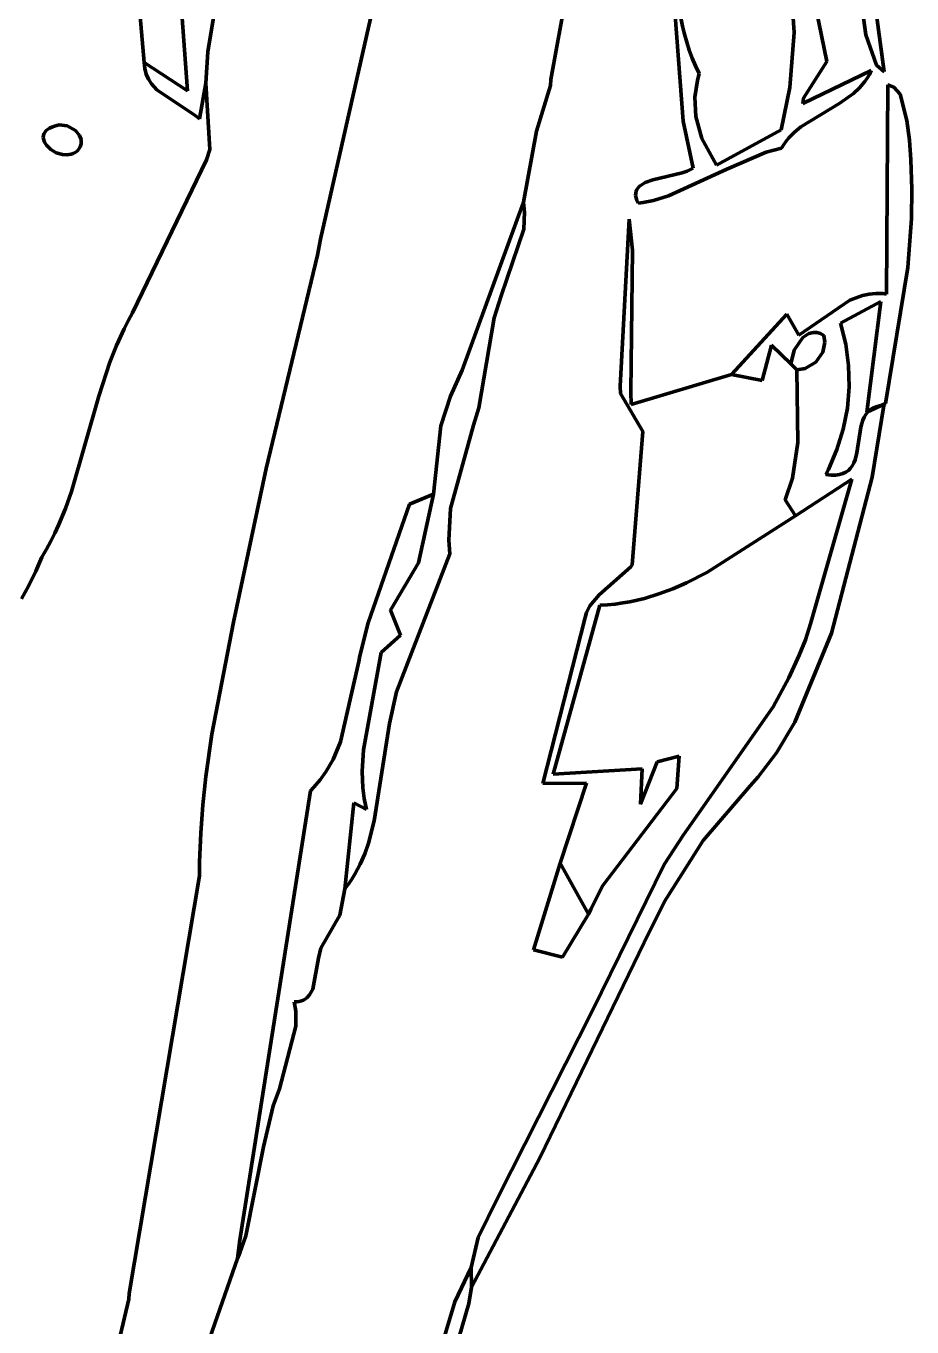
# Model space of a CAD drawing. Header units: millimetres. Extents: x 0 to 8.5, y 0 to 13.2.
# Drawn here: x 3.721 to 4.751, y 2.308 to 3.819 of the extents above; entities that cross this region are included whole.
import ezdxf

# ---------------------------------------------------------------- set-up
doc = ezdxf.new("R2010")
doc.units = ezdxf.units.MM
for name, color, linetype, lineweight in [('color#060606ff', 7, 'CONTINUOUS', 100), ('color#5c5c5cff', 7, 'CONTINUOUS', 100), ('color#aeaeaeff', 7, 'CONTINUOUS', 100), ('color#ffffffff', 7, 'CONTINUOUS', 100)]:
    doc.layers.add(name, color=color, linetype=linetype, lineweight=lineweight)

msp = doc.modelspace()

# ---------------------------------------------------------------- linework, layer by layer
at = {"layer": 'color#060606ff'}
for p, q in [((4.6976, 3.8091), (4.664, 4.0541)), ((4.6078, 3.9045), (4.6142, 3.812)), ((3.8498, 3.8787), (3.8588, 3.7772)), ((4.0635, 3.5716), (4.1346, 3.8846)), ((4.3507, 3.864), (4.3314, 3.7573)), ((4.4845, 3.8194), (4.4827, 3.8289)), ((4.7097, 3.8352), (4.7187, 3.7661)), ((4.4867, 3.81), (4.4845, 3.8194)), ((4.4893, 3.8007), (4.4867, 3.81)), ((4.6142, 3.812), (4.6092, 3.748)), ((4.4923, 3.7914), (4.4893, 3.8007)), ((4.71, 3.774), (4.6976, 3.8091)), ((4.4958, 3.7822), (4.4923, 3.7914)), ((4.4996, 3.7731), (4.4958, 3.7822)), ((3.8588, 3.7772), (3.859, 3.7735)), ((3.859, 3.7735), (3.8594, 3.77)), ((3.8594, 3.77), (3.861, 3.7634)), ((4.5039, 3.7641), (4.4996, 3.7731)), ((4.7187, 3.7661), (4.71, 3.774)), ((3.861, 3.7634), (3.8636, 3.7576)), ((3.8636, 3.7576), (3.867, 3.7522)), ((3.867, 3.7522), (3.8734, 3.7452)), ((3.9231, 3.7116), (3.9302, 3.7532)), ((3.9302, 3.7532), (3.9348, 3.6761)), ((4.3309, 3.7505), (4.3149, 3.6971)), ((4.3314, 3.7573), (4.3309, 3.7505)), ((4.4987, 3.7369), (4.5017, 3.7563)), ((4.5017, 3.7563), (4.5039, 3.7641)), ((3.8734, 3.7452), (3.9181, 3.7156)), ((4.4999, 3.7142), (4.4987, 3.7369)), ((4.6092, 3.748), (4.5992, 3.699)), ((3.7597, 3.7046), (3.7544, 3.7032)), ((3.769, 3.7035), (3.7597, 3.7046)), ((3.9181, 3.7156), (3.9231, 3.7116)), ((4.507, 3.6886), (4.4999, 3.7142)), ((3.7415, 3.6922), (3.7413, 3.6903)), ((3.7413, 3.6903), (3.7415, 3.6884)), ((3.7421, 3.694), (3.7415, 3.6922)), ((3.743, 3.6958), (3.7421, 3.694)), ((3.7444, 3.6975), (3.743, 3.6958)), ((3.7462, 3.6991), (3.7444, 3.6975)), ((3.7484, 3.7006), (3.7462, 3.6991)), ((3.7512, 3.702), (3.7484, 3.7006)), ((3.7544, 3.7032), (3.7512, 3.702)), ((3.7789, 3.698), (3.769, 3.7035)), ((3.7835, 3.6924), (3.7789, 3.698)), ((3.7854, 3.6876), (3.7835, 3.6924)), ((4.3149, 3.6971), (4.2995, 3.6149)), ((4.5992, 3.699), (4.5241, 3.6577)), ((3.7415, 3.6884), (3.7427, 3.6846)), ((3.7427, 3.6846), (3.7449, 3.6809)), ((3.7449, 3.6809), (3.75, 3.6759)), ((3.75, 3.6759), (3.7565, 3.6721)), ((3.7784, 3.6726), (3.7806, 3.6741)), ((3.7806, 3.6741), (3.7821, 3.6758)), ((3.7821, 3.6758), (3.7843, 3.6791)), ((3.7843, 3.6791), (3.7854, 3.6826)), ((3.7854, 3.6826), (3.7854, 3.6876)), ((3.9348, 3.6761), (3.9312, 3.664)), ((4.5241, 3.6577), (4.507, 3.6886)), ((3.7565, 3.6721), (3.7638, 3.67)), ((3.7638, 3.67), (3.7688, 3.6697)), ((3.7688, 3.6697), (3.7738, 3.6705)), ((3.7738, 3.6705), (3.7761, 3.6714)), ((3.7761, 3.6714), (3.7784, 3.6726)), ((3.9312, 3.664), (3.8451, 3.486)), ((4.2995, 3.6149), (4.2284, 3.4196)), ((4.4121, 3.4011), (4.4225, 3.5951)), ((4.4225, 3.5951), (4.4263, 3.559)), ((4.0601, 3.553), (4.0635, 3.5716)), ((4.0003, 3.3051), (4.0601, 3.553)), ((4.4263, 3.559), (4.4243, 3.3945)), ((3.8451, 3.486), (3.84, 3.4768)), ((3.8352, 3.4674), (3.8266, 3.4484)), ((3.84, 3.4768), (3.8352, 3.4674)), ((3.8266, 3.4484), (3.8189, 3.429)), ((4.5769, 3.4075), (4.588, 3.4486)), ((4.588, 3.4486), (4.6106, 3.4267)), ((3.8189, 3.429), (3.806, 3.3892)), ((4.2284, 3.4196), (4.2149, 3.3892)), ((4.6106, 3.4267), (4.6173, 3.42)), ((4.6173, 3.42), (4.6187, 3.3356)), ((4.4249, 3.3797), (4.5414, 3.4146)), ((4.5414, 3.4146), (4.5769, 3.4075)), ((3.806, 3.3892), (3.7742, 3.2786)), ((4.2149, 3.3892), (4.2037, 3.355)), ((4.4122, 3.3925), (4.4121, 3.4011)), ((4.4384, 3.3484), (4.4122, 3.3925)), ((4.4243, 3.3945), (4.4249, 3.3797)), ((4.2037, 3.355), (4.1948, 3.2754)), ((4.4258, 3.1932), (4.4384, 3.3484)), ((4.6187, 3.3356), (4.6122, 3.2941)), ((3.9626, 3.1268), (4.0003, 3.3051)), ((4.6122, 3.2941), (4.6039, 3.2689)), ((3.7742, 3.2786), (3.7671, 3.2589)), ((4.1948, 3.2754), (4.1672, 3.2637)), ((4.6039, 3.2689), (4.616, 3.2503)), ((3.7671, 3.2589), (3.7592, 3.2396)), ((4.1672, 3.2637), (4.1192, 3.126)), ((4.616, 3.2503), (4.5126, 3.1843)), ((3.7592, 3.2396), (3.7548, 3.2301)), ((3.7501, 3.2207), (3.745, 3.2115)), ((3.7548, 3.2301), (3.7501, 3.2207)), ((3.745, 3.2115), (3.7397, 3.2024)), ((3.7397, 3.2024), (3.7327, 3.1858)), ((4.3874, 3.1585), (4.4242, 3.1909)), ((4.4242, 3.1909), (4.4258, 3.1932)), ((3.7327, 3.1858), (3.7247, 3.1695)), ((4.5126, 3.1843), (4.4892, 3.1725)), ((3.7247, 3.1695), (3.7159, 3.1538)), ((4.4732, 3.1655), (4.4569, 3.1595)), ((4.4892, 3.1725), (4.4732, 3.1655)), ((4.3885, 3.1465), (4.3341, 2.95)), ((4.373, 3.1378), (4.3766, 3.1456)), ((4.3766, 3.1456), (4.3874, 3.1585)), ((4.3974, 3.147), (4.3885, 3.1465)), ((4.4062, 3.1478), (4.3974, 3.147)), ((4.4149, 3.149), (4.4062, 3.1478)), ((4.4234, 3.1505), (4.4149, 3.149)), ((4.4319, 3.1523), (4.4234, 3.1505)), ((4.4404, 3.1544), (4.4319, 3.1523)), ((4.4569, 3.1595), (4.4404, 3.1544)), ((4.3222, 2.9393), (4.3714, 3.132)), ((4.3714, 3.132), (4.373, 3.1378)), ((3.9374, 2.9966), (3.9626, 3.1268)), ((4.1192, 3.126), (4.1092, 3.0875)), ((4.1092, 3.0875), (4.108, 3.081)), ((4.108, 3.081), (4.0869, 2.9877)), ((3.9305, 2.9475), (3.9374, 2.9966)), ((4.0869, 2.9877), (4.0782, 2.9672)), ((4.0782, 2.9672), (4.0699, 2.9527)), ((4.4357, 2.9153), (4.455, 2.9645)), ((4.455, 2.9645), (4.4804, 2.971)), ((4.4804, 2.971), (4.478, 2.9334)), ((4.0699, 2.9527), (4.0634, 2.9435)), ((4.3341, 2.95), (4.4375, 2.9561)), ((4.4375, 2.9561), (4.4357, 2.9153)), ((3.9269, 2.9146), (3.9305, 2.9475)), ((4.056, 2.9349), (4.0519, 2.9307)), ((4.0634, 2.9435), (4.056, 2.9349)), ((4.373, 2.9398), (4.3222, 2.9393)), ((4.3422, 2.8465), (4.373, 2.9398)), ((4.478, 2.9334), (4.3919, 2.8206)), ((4.0519, 2.9307), (3.9694, 2.4062)), ((3.9244, 2.8816), (3.9269, 2.9146)), ((3.9231, 2.8484), (3.9244, 2.8816)), ((3.9229, 2.8318), (3.9231, 2.8484)), ((4.3753, 2.7874), (4.3422, 2.8465)), ((3.8413, 2.3467), (3.9229, 2.8318)), ((4.3919, 2.8206), (4.3777, 2.7932)), ((4.3777, 2.7932), (4.3753, 2.7874)), ((3.9694, 2.4062), (3.9673, 2.3874)), ((3.9673, 2.3874), (3.8857, 2.1537)), ((4.2196, 2.3371), (4.2388, 2.3768)), ((4.2388, 2.3768), (4.2393, 2.3538)), ((3.8407, 2.3399), (3.8413, 2.3467)), ((4.2393, 2.3538), (4.2362, 2.3348)), ((3.7968, 2.154), (3.8407, 2.3399)), ((4.1582, 2.129), (4.2196, 2.3371)), ((4.2362, 2.3348), (4.1756, 2.1288))]:
    msp.add_line(p, q, dxfattribs=at)
at = {"layer": 'color#5c5c5cff'}
for p, q in [((4.4854, 3.7088), (4.47, 3.9084)), ((4.6142, 3.812), (4.6078, 3.9045)), ((4.4827, 3.8289), (4.4845, 3.8194)), ((4.64, 3.8387), (4.6523, 3.7781)), ((4.4845, 3.8194), (4.4867, 3.81)), ((4.4867, 3.81), (4.4893, 3.8007)), ((4.6092, 3.748), (4.6142, 3.812)), ((4.4893, 3.8007), (4.4923, 3.7914)), ((4.4923, 3.7914), (4.4958, 3.7822)), ((4.4958, 3.7822), (4.4996, 3.7731)), ((4.4996, 3.7731), (4.5039, 3.7641)), ((4.6244, 3.7293), (4.7039, 3.7678)), ((4.6523, 3.7781), (4.625, 3.7356)), ((4.7039, 3.7678), (4.7017, 3.7632)), ((4.5017, 3.7563), (4.4987, 3.7369)), ((4.5039, 3.7641), (4.5017, 3.7563)), ((4.6963, 3.7548), (4.6901, 3.7475)), ((4.6991, 3.7589), (4.6963, 3.7548)), ((4.7017, 3.7632), (4.6991, 3.7589)), ((4.7217, 3.508), (4.7233, 3.7513)), ((4.7233, 3.7513), (4.73, 3.7486)), ((4.4987, 3.7369), (4.4999, 3.7142)), ((4.5992, 3.699), (4.6092, 3.748)), ((4.625, 3.7356), (4.6244, 3.7293)), ((4.6831, 3.7409), (4.6675, 3.7297)), ((4.6901, 3.7475), (4.6831, 3.7409)), ((4.73, 3.7486), (4.7375, 3.7401)), ((4.7375, 3.7401), (4.7453, 3.7097)), ((4.6675, 3.7297), (4.6219, 3.7022)), ((4.4968, 3.6543), (4.4854, 3.7088)), ((4.4999, 3.7142), (4.507, 3.6886)), ((4.7453, 3.7097), (4.7482, 3.6868)), ((4.5241, 3.6577), (4.5992, 3.699)), ((4.6079, 3.6895), (4.6049, 3.6858)), ((4.6146, 3.6962), (4.6079, 3.6895)), ((4.6219, 3.7022), (4.6146, 3.6962)), ((4.507, 3.6886), (4.5241, 3.6577)), ((4.5996, 3.6777), (4.5818, 3.6728)), ((4.6021, 3.6819), (4.5996, 3.6777)), ((4.6049, 3.6858), (4.6021, 3.6819)), ((4.7482, 3.6868), (4.75, 3.664)), ((4.5818, 3.6728), (4.5361, 3.6533)), ((4.75, 3.664), (4.7512, 3.6298)), ((4.45, 3.6408), (4.484, 3.6488)), ((4.5361, 3.6533), (4.4683, 3.6221)), ((4.484, 3.6488), (4.4898, 3.6507)), ((4.4898, 3.6507), (4.4947, 3.653)), ((4.4947, 3.653), (4.4968, 3.6543)), ((4.4306, 3.6274), (4.4315, 3.6295)), ((4.4315, 3.6295), (4.4328, 3.6314)), ((4.4328, 3.6314), (4.4344, 3.6332)), ((4.4344, 3.6332), (4.4364, 3.6347)), ((4.4364, 3.6347), (4.4411, 3.6375)), ((4.4411, 3.6375), (4.45, 3.6408)), ((4.7512, 3.6298), (4.7507, 3.5956)), ((4.43, 3.6226), (4.4301, 3.6251)), ((4.4305, 3.6199), (4.43, 3.6226)), ((4.4301, 3.6251), (4.4306, 3.6274)), ((4.4314, 3.6169), (4.4305, 3.6199)), ((4.4329, 3.6137), (4.4314, 3.6169)), ((4.4389, 3.6145), (4.4329, 3.6137)), ((4.4508, 3.6169), (4.4389, 3.6145)), ((4.4683, 3.6221), (4.4508, 3.6169)), ((4.7507, 3.5956), (4.7464, 3.5388)), ((4.7464, 3.5388), (4.7205, 3.381)), ((4.6937, 3.5063), (4.7013, 3.508)), ((4.7013, 3.508), (4.7092, 3.5087)), ((4.7092, 3.5087), (4.7175, 3.5085)), ((4.7175, 3.5085), (4.7217, 3.508)), ((4.6196, 3.4603), (4.6791, 3.5008)), ((4.715, 3.4992), (4.668, 3.4741)), ((4.6791, 3.5008), (4.6937, 3.5063)), ((4.6986, 3.3707), (4.715, 3.4992)), ((4.5414, 3.4146), (4.6058, 3.4848)), ((4.6058, 3.4848), (4.6196, 3.4603)), ((4.6313, 3.462), (4.6245, 3.4575)), ((4.6368, 3.4635), (4.6313, 3.462)), ((4.6407, 3.4634), (4.6368, 3.4635)), ((4.6447, 3.4623), (4.6407, 3.4634)), ((4.6487, 3.46), (4.6447, 3.4623)), ((4.668, 3.4741), (4.6742, 3.4496)), ((4.588, 3.4486), (4.5769, 3.4075)), ((4.6106, 3.4267), (4.588, 3.4486)), ((4.6245, 3.4575), (4.6144, 3.4429)), ((4.6476, 3.4404), (4.6501, 3.4521)), ((4.6501, 3.4521), (4.6487, 3.46)), ((4.6742, 3.4496), (4.6775, 3.4248)), ((4.6144, 3.4429), (4.6107, 3.4286)), ((4.6393, 3.4289), (4.6476, 3.4404)), ((4.6107, 3.4286), (4.6106, 3.4267)), ((4.6173, 3.42), (4.6272, 3.4215)), ((4.6187, 3.3356), (4.6173, 3.42)), ((4.6272, 3.4215), (4.6393, 3.4289)), ((4.6775, 3.4248), (4.6782, 3.4)), ((4.5769, 3.4075), (4.5414, 3.4146)), ((4.6782, 3.4), (4.6762, 3.3753)), ((4.6762, 3.3753), (4.6714, 3.351)), ((4.7205, 3.381), (4.6986, 3.3707)), ((4.6997, 3.3709), (4.7024, 3.3734)), ((4.7024, 3.3734), (4.7055, 3.3754)), ((4.7184, 3.3784), (4.7049, 3.2952)), ((4.7055, 3.3754), (4.7092, 3.377)), ((4.7092, 3.377), (4.7135, 3.378)), ((4.7135, 3.378), (4.7184, 3.3784)), ((4.6918, 3.3535), (4.6928, 3.3575)), ((4.6928, 3.3575), (4.6941, 3.3613)), ((4.6941, 3.3613), (4.6956, 3.3648)), ((4.6956, 3.3648), (4.6975, 3.3681)), ((4.6975, 3.3681), (4.6997, 3.3709)), ((4.6714, 3.351), (4.664, 3.3272)), ((4.6872, 3.3234), (4.6918, 3.3535)), ((4.6122, 3.2941), (4.6187, 3.3356)), ((4.664, 3.3272), (4.654, 3.3041)), ((4.682, 3.3086), (4.6837, 3.3119)), ((4.6837, 3.3119), (4.6851, 3.3155)), ((4.6851, 3.3155), (4.6872, 3.3234)), ((4.654, 3.3041), (4.6511, 3.2984)), ((4.6511, 3.2984), (4.6571, 3.2977)), ((4.6571, 3.2977), (4.6623, 3.2976)), ((4.6623, 3.2976), (4.667, 3.2982)), ((4.667, 3.2982), (4.671, 3.2993)), ((4.671, 3.2993), (4.6745, 3.301)), ((4.6745, 3.301), (4.6774, 3.3031)), ((4.6774, 3.3031), (4.6799, 3.3057)), ((4.6799, 3.3057), (4.682, 3.3086)), ((4.6039, 3.2689), (4.6122, 3.2941)), ((4.6813, 3.2929), (4.616, 3.2503)), ((4.6334, 3.1247), (4.6813, 3.2929)), ((4.7049, 3.2952), (4.6575, 3.114)), ((4.1672, 3.2637), (4.1948, 3.2754)), ((4.1948, 3.2754), (4.1777, 3.1955)), ((4.616, 3.2503), (4.6039, 3.2689)), ((4.1192, 3.126), (4.1672, 3.2637)), ((4.1777, 3.1955), (4.145, 3.1407)), ((4.145, 3.1407), (4.1567, 3.1116)), ((4.1092, 3.0875), (4.1192, 3.126)), ((4.6273, 3.1063), (4.6334, 3.1247)), ((4.1567, 3.1116), (4.1342, 3.0913)), ((4.6575, 3.114), (4.615, 3.0107)), ((4.6202, 3.0883), (4.6273, 3.1063)), ((4.108, 3.081), (4.1092, 3.0875)), ((4.1342, 3.0913), (4.1137, 2.9784)), ((4.6082, 3.0621), (4.6202, 3.0883)), ((4.0869, 2.9877), (4.108, 3.081)), ((4.5897, 3.0285), (4.6082, 3.0621)), ((4.4904, 2.8861), (4.5897, 3.0285)), ((4.615, 3.0107), (4.5936, 2.9748)), ((4.0782, 2.9672), (4.0869, 2.9877)), ((4.1137, 2.9784), (4.112, 2.9532)), ((4.0699, 2.9527), (4.0782, 2.9672)), ((4.5936, 2.9748), (4.5726, 2.947)), ((4.0634, 2.9435), (4.0699, 2.9527)), ((4.112, 2.9532), (4.1127, 2.9344)), ((4.0519, 2.9307), (4.056, 2.9349)), ((4.056, 2.9349), (4.0634, 2.9435)), ((4.1127, 2.9344), (4.1143, 2.9218)), ((4.5633, 2.9365), (4.5086, 2.8729)), ((4.5726, 2.947), (4.5633, 2.9365)), ((3.9694, 2.4062), (4.0519, 2.9307)), ((4.1143, 2.9218), (4.117, 2.9092)), ((4.1023, 2.9168), (4.0919, 2.8168)), ((4.117, 2.9092), (4.1023, 2.9168)), ((4.4632, 2.845), (4.4855, 2.8795)), ((4.5086, 2.8729), (4.4634, 2.8023)), ((4.4855, 2.8795), (4.4904, 2.8861)), ((4.3111, 2.7459), (4.3422, 2.8465)), ((4.3422, 2.8465), (4.3753, 2.7874)), ((4.38, 2.6754), (4.4632, 2.845)), ((4.0919, 2.8168), (4.0861, 2.7864)), ((4.4634, 2.8023), (4.4399, 2.7543)), ((4.0861, 2.7864), (4.0642, 2.748)), ((4.3753, 2.7874), (4.3451, 2.7373)), ((4.4399, 2.7543), (4.3186, 2.5041)), ((4.0642, 2.748), (4.0612, 2.7361)), ((4.3451, 2.7373), (4.3111, 2.7459)), ((4.0612, 2.7361), (4.0546, 2.7001)), ((4.051, 2.6937), (4.0478, 2.6902)), ((4.0546, 2.7001), (4.051, 2.6937)), ((4.0362, 2.6857), (4.0331, 2.6856)), ((4.0331, 2.6856), (4.0351, 2.6748)), ((4.039, 2.686), (4.0362, 2.6857)), ((4.0415, 2.6867), (4.039, 2.686)), ((4.0438, 2.6876), (4.0415, 2.6867)), ((4.0459, 2.6888), (4.0438, 2.6876)), ((4.0478, 2.6902), (4.0459, 2.6888)), ((4.0351, 2.6748), (4.0349, 2.6572)), ((4.2696, 2.458), (4.38, 2.6754)), ((4.0349, 2.6572), (4.0159, 2.5845)), ((4.0159, 2.5845), (4.0087, 2.5647)), ((4.0087, 2.5647), (3.9972, 2.5169)), ((3.9972, 2.5169), (3.9768, 2.4137)), ((4.3186, 2.5041), (4.2393, 2.3538)), ((4.2471, 2.4117), (4.2696, 2.458)), ((3.9673, 2.3874), (3.9694, 2.4062)), ((3.9768, 2.4137), (3.97, 2.3939)), ((4.2388, 2.3768), (4.2471, 2.4117)), ((3.97, 2.3939), (3.9673, 2.3874)), ((4.2393, 2.3538), (4.2388, 2.3768))]:
    msp.add_line(p, q, dxfattribs=at)
at = {"layer": 'color#aeaeaeff'}
for p, q in [((3.9617, 3.9688), (3.9328, 3.7895)), ((3.909, 3.7441), (3.9012, 3.8502)), ((3.9328, 3.7895), (3.9302, 3.7532)), ((3.859, 3.7735), (3.8588, 3.7772)), ((3.8588, 3.7772), (3.909, 3.7441)), ((3.8594, 3.77), (3.859, 3.7735)), ((3.861, 3.7634), (3.8594, 3.77)), ((3.8636, 3.7576), (3.861, 3.7634)), ((3.867, 3.7522), (3.8636, 3.7576)), ((3.8734, 3.7452), (3.867, 3.7522)), ((3.9302, 3.7532), (3.9231, 3.7116)), ((3.9181, 3.7156), (3.8734, 3.7452)), ((3.9231, 3.7116), (3.9181, 3.7156)), ((4.2284, 3.4196), (4.2995, 3.6149)), ((4.2995, 3.6149), (4.3009, 3.603)), ((4.3009, 3.603), (4.3, 3.5835)), ((4.3, 3.5835), (4.2736, 3.5058)), ((4.2736, 3.5058), (4.2657, 3.4804)), ((4.2657, 3.4804), (4.2477, 3.3759)), ((4.6245, 3.4575), (4.6313, 3.462)), ((4.6313, 3.462), (4.6368, 3.4635)), ((4.6368, 3.4635), (4.6407, 3.4634)), ((4.6407, 3.4634), (4.6447, 3.4623)), ((4.6447, 3.4623), (4.6487, 3.46)), ((4.6144, 3.4429), (4.6245, 3.4575)), ((4.6501, 3.4521), (4.6476, 3.4404)), ((4.6487, 3.46), (4.6501, 3.4521)), ((4.6107, 3.4286), (4.6144, 3.4429)), ((4.6476, 3.4404), (4.6393, 3.4289)), ((4.2149, 3.3892), (4.2284, 3.4196)), ((4.6106, 3.4267), (4.6107, 3.4286)), ((4.6173, 3.42), (4.6106, 3.4267)), ((4.6272, 3.4215), (4.6173, 3.42)), ((4.6393, 3.4289), (4.6272, 3.4215)), ((4.2037, 3.355), (4.2149, 3.3892)), ((4.2477, 3.3759), (4.2413, 3.3556)), ((4.1948, 3.2754), (4.2037, 3.355)), ((4.2413, 3.3556), (4.2146, 3.2589)), ((4.1777, 3.1955), (4.1948, 3.2754)), ((4.2146, 3.2589), (4.2128, 3.222)), ((4.2128, 3.222), (4.2141, 3.206)), ((4.2141, 3.206), (4.1521, 3.0456)), ((4.145, 3.1407), (4.1777, 3.1955)), ((4.1567, 3.1116), (4.145, 3.1407)), ((4.1342, 3.0913), (4.1567, 3.1116)), ((4.1137, 2.9784), (4.1342, 3.0913)), ((4.1521, 3.0456), (4.1437, 3.009)), ((4.1437, 3.009), (4.1425, 3.0015)), ((4.1425, 3.0015), (4.1261, 2.8958)), ((4.112, 2.9532), (4.1137, 2.9784)), ((4.1127, 2.9344), (4.112, 2.9532)), ((4.1143, 2.9218), (4.1127, 2.9344)), ((4.117, 2.9092), (4.1143, 2.9218)), ((4.0919, 2.8168), (4.1023, 2.9168)), ((4.1023, 2.9168), (4.117, 2.9092)), ((4.1261, 2.8958), (4.1195, 2.8701)), ((4.1151, 2.8576), (4.1099, 2.8455)), ((4.1195, 2.8701), (4.1151, 2.8576)), ((4.1099, 2.8455), (4.1035, 2.8337)), ((4.1, 2.8279), (4.0961, 2.8223)), ((4.1035, 2.8337), (4.1, 2.8279)), ((4.0961, 2.8223), (4.0919, 2.8168))]:
    msp.add_line(p, q, dxfattribs=at)
at = {"layer": 'color#ffffffff'}
for p, q in [((4.664, 4.0541), (4.6976, 3.8091)), ((3.9328, 3.7895), (3.9617, 3.9688)), ((4.47, 3.9084), (4.4854, 3.7088)), ((3.8588, 3.7772), (3.8498, 3.8787)), ((4.1346, 3.8846), (4.0635, 3.5716)), ((4.3314, 3.7573), (4.3507, 3.864)), ((3.9012, 3.8502), (3.909, 3.7441)), ((4.6523, 3.7781), (4.64, 3.8387)), ((4.7187, 3.7661), (4.7097, 3.8352)), ((4.6976, 3.8091), (4.71, 3.774)), ((3.9302, 3.7532), (3.9328, 3.7895)), ((3.909, 3.7441), (3.8588, 3.7772)), ((4.7039, 3.7678), (4.6244, 3.7293)), ((4.625, 3.7356), (4.6523, 3.7781)), ((4.7017, 3.7632), (4.7039, 3.7678)), ((4.71, 3.774), (4.7187, 3.7661)), ((3.9348, 3.6761), (3.9302, 3.7532)), ((4.3149, 3.6971), (4.3309, 3.7505)), ((4.3309, 3.7505), (4.3314, 3.7573)), ((4.6901, 3.7475), (4.6963, 3.7548)), ((4.6963, 3.7548), (4.6991, 3.7589)), ((4.6991, 3.7589), (4.7017, 3.7632)), ((4.7233, 3.7513), (4.7217, 3.508)), ((4.73, 3.7486), (4.7233, 3.7513)), ((4.6244, 3.7293), (4.625, 3.7356)), ((4.6675, 3.7297), (4.6831, 3.7409)), ((4.6831, 3.7409), (4.6901, 3.7475)), ((4.7375, 3.7401), (4.73, 3.7486)), ((4.7453, 3.7097), (4.7375, 3.7401)), ((4.6219, 3.7022), (4.6675, 3.7297)), ((3.7544, 3.7032), (3.7597, 3.7046)), ((3.7597, 3.7046), (3.769, 3.7035)), ((4.4854, 3.7088), (4.4968, 3.6543)), ((4.7482, 3.6868), (4.7453, 3.7097)), ((3.7413, 3.6903), (3.7415, 3.6922)), ((3.7415, 3.6884), (3.7413, 3.6903)), ((3.7415, 3.6922), (3.7421, 3.694)), ((3.7421, 3.694), (3.743, 3.6958)), ((3.743, 3.6958), (3.7444, 3.6975)), ((3.7444, 3.6975), (3.7462, 3.6991)), ((3.7462, 3.6991), (3.7484, 3.7006)), ((3.7484, 3.7006), (3.7512, 3.702)), ((3.7512, 3.702), (3.7544, 3.7032)), ((3.769, 3.7035), (3.7789, 3.698)), ((3.7789, 3.698), (3.7835, 3.6924)), ((3.7835, 3.6924), (3.7854, 3.6876)), ((4.2995, 3.6149), (4.3149, 3.6971)), ((4.6049, 3.6858), (4.6079, 3.6895)), ((4.6079, 3.6895), (4.6146, 3.6962)), ((4.6146, 3.6962), (4.6219, 3.7022)), ((3.7427, 3.6846), (3.7415, 3.6884)), ((3.7449, 3.6809), (3.7427, 3.6846)), ((3.75, 3.6759), (3.7449, 3.6809)), ((3.7565, 3.6721), (3.75, 3.6759)), ((3.7806, 3.6741), (3.7784, 3.6726)), ((3.7821, 3.6758), (3.7806, 3.6741)), ((3.7843, 3.6791), (3.7821, 3.6758)), ((3.7854, 3.6826), (3.7843, 3.6791)), ((3.7854, 3.6876), (3.7854, 3.6826)), ((3.9312, 3.664), (3.9348, 3.6761)), ((4.5818, 3.6728), (4.5996, 3.6777)), ((4.5996, 3.6777), (4.6021, 3.6819)), ((4.6021, 3.6819), (4.6049, 3.6858)), ((4.75, 3.664), (4.7482, 3.6868)), ((3.7638, 3.67), (3.7565, 3.6721)), ((3.7688, 3.6697), (3.7638, 3.67)), ((3.7738, 3.6705), (3.7688, 3.6697)), ((3.7761, 3.6714), (3.7738, 3.6705)), ((3.7784, 3.6726), (3.7761, 3.6714)), ((3.8451, 3.486), (3.9312, 3.664)), ((4.5361, 3.6533), (4.5818, 3.6728)), ((4.7512, 3.6298), (4.75, 3.664)), ((4.484, 3.6488), (4.45, 3.6408)), ((4.4683, 3.6221), (4.5361, 3.6533)), ((4.4898, 3.6507), (4.484, 3.6488)), ((4.4947, 3.653), (4.4898, 3.6507)), ((4.4968, 3.6543), (4.4947, 3.653)), ((4.4315, 3.6295), (4.4306, 3.6274)), ((4.4328, 3.6314), (4.4315, 3.6295)), ((4.4344, 3.6332), (4.4328, 3.6314)), ((4.4364, 3.6347), (4.4344, 3.6332)), ((4.4411, 3.6375), (4.4364, 3.6347)), ((4.45, 3.6408), (4.4411, 3.6375)), ((4.7507, 3.5956), (4.7512, 3.6298)), ((4.3009, 3.603), (4.2995, 3.6149)), ((4.4301, 3.6251), (4.43, 3.6226)), ((4.43, 3.6226), (4.4305, 3.6199)), ((4.4306, 3.6274), (4.4301, 3.6251)), ((4.4305, 3.6199), (4.4314, 3.6169)), ((4.4314, 3.6169), (4.4329, 3.6137)), ((4.4329, 3.6137), (4.4389, 3.6145)), ((4.4389, 3.6145), (4.4508, 3.6169)), ((4.4508, 3.6169), (4.4683, 3.6221)), ((4.3, 3.5835), (4.3009, 3.603)), ((4.2736, 3.5058), (4.3, 3.5835)), ((4.4225, 3.5951), (4.4121, 3.4011)), ((4.4263, 3.559), (4.4225, 3.5951)), ((4.7464, 3.5388), (4.7507, 3.5956)), ((4.0635, 3.5716), (4.0601, 3.553)), ((4.0601, 3.553), (4.0003, 3.3051)), ((4.4243, 3.3945), (4.4263, 3.559)), ((4.7205, 3.381), (4.7464, 3.5388)), ((4.7013, 3.508), (4.6937, 3.5063)), ((4.7092, 3.5087), (4.7013, 3.508)), ((4.7175, 3.5085), (4.7092, 3.5087)), ((4.7217, 3.508), (4.7175, 3.5085)), ((4.2657, 3.4804), (4.2736, 3.5058)), ((4.6791, 3.5008), (4.6196, 3.4603)), ((4.668, 3.4741), (4.715, 3.4992)), ((4.6937, 3.5063), (4.6791, 3.5008)), ((4.715, 3.4992), (4.6986, 3.3707)), ((3.84, 3.4768), (3.8451, 3.486)), ((4.2477, 3.3759), (4.2657, 3.4804)), ((4.6058, 3.4848), (4.5414, 3.4146)), ((4.6196, 3.4603), (4.6058, 3.4848)), ((3.8266, 3.4484), (3.8352, 3.4674)), ((3.8352, 3.4674), (3.84, 3.4768)), ((4.6742, 3.4496), (4.668, 3.4741)), ((3.8189, 3.429), (3.8266, 3.4484)), ((4.6775, 3.4248), (4.6742, 3.4496)), ((3.806, 3.3892), (3.8189, 3.429)), ((4.6782, 3.4), (4.6775, 3.4248)), ((4.5414, 3.4146), (4.4249, 3.3797)), ((3.7742, 3.2786), (3.806, 3.3892)), ((4.4121, 3.4011), (4.4122, 3.3925)), ((4.4122, 3.3925), (4.4384, 3.3484)), ((4.4249, 3.3797), (4.4243, 3.3945)), ((4.6762, 3.3753), (4.6782, 3.4)), ((4.2413, 3.3556), (4.2477, 3.3759)), ((4.6714, 3.351), (4.6762, 3.3753)), ((4.6986, 3.3707), (4.7205, 3.381)), ((4.7024, 3.3734), (4.6997, 3.3709)), ((4.7055, 3.3754), (4.7024, 3.3734)), ((4.7049, 3.2952), (4.7184, 3.3784)), ((4.7092, 3.377), (4.7055, 3.3754)), ((4.7135, 3.378), (4.7092, 3.377)), ((4.7184, 3.3784), (4.7135, 3.378)), ((4.6928, 3.3575), (4.6918, 3.3535)), ((4.6941, 3.3613), (4.6928, 3.3575)), ((4.6956, 3.3648), (4.6941, 3.3613)), ((4.6975, 3.3681), (4.6956, 3.3648)), ((4.6997, 3.3709), (4.6975, 3.3681)), ((4.2146, 3.2589), (4.2413, 3.3556)), ((4.4384, 3.3484), (4.4258, 3.1932)), ((4.664, 3.3272), (4.6714, 3.351)), ((4.6918, 3.3535), (4.6872, 3.3234)), ((4.654, 3.3041), (4.664, 3.3272)), ((4.6837, 3.3119), (4.682, 3.3086)), ((4.6851, 3.3155), (4.6837, 3.3119)), ((4.6872, 3.3234), (4.6851, 3.3155)), ((4.0003, 3.3051), (3.9626, 3.1268)), ((4.6511, 3.2984), (4.654, 3.3041)), ((4.6571, 3.2977), (4.6511, 3.2984)), ((4.6623, 3.2976), (4.6571, 3.2977)), ((4.667, 3.2982), (4.6623, 3.2976)), ((4.671, 3.2993), (4.667, 3.2982)), ((4.6745, 3.301), (4.671, 3.2993)), ((4.6774, 3.3031), (4.6745, 3.301)), ((4.6799, 3.3057), (4.6774, 3.3031)), ((4.682, 3.3086), (4.6799, 3.3057)), ((4.616, 3.2503), (4.6813, 3.2929)), ((4.6813, 3.2929), (4.6334, 3.1247)), ((4.6575, 3.114), (4.7049, 3.2952)), ((3.7671, 3.2589), (3.7742, 3.2786)), ((3.7592, 3.2396), (3.7671, 3.2589)), ((4.2128, 3.222), (4.2146, 3.2589)), ((4.5126, 3.1843), (4.616, 3.2503)), ((3.7548, 3.2301), (3.7592, 3.2396)), ((3.745, 3.2115), (3.7501, 3.2207)), ((3.7501, 3.2207), (3.7548, 3.2301)), ((4.2141, 3.206), (4.2128, 3.222)), ((3.7397, 3.2024), (3.745, 3.2115)), ((4.1521, 3.0456), (4.2141, 3.206)), ((3.7327, 3.1858), (3.7397, 3.2024)), ((4.4242, 3.1909), (4.3874, 3.1585)), ((4.4258, 3.1932), (4.4242, 3.1909)), ((3.7247, 3.1695), (3.7327, 3.1858)), ((4.4892, 3.1725), (4.5126, 3.1843)), ((3.7159, 3.1538), (3.7247, 3.1695)), ((4.4569, 3.1595), (4.4732, 3.1655)), ((4.4732, 3.1655), (4.4892, 3.1725)), ((4.3341, 2.95), (4.3885, 3.1465)), ((4.3766, 3.1456), (4.373, 3.1378)), ((4.3874, 3.1585), (4.3766, 3.1456)), ((4.3885, 3.1465), (4.3974, 3.147)), ((4.3974, 3.147), (4.4062, 3.1478)), ((4.4062, 3.1478), (4.4149, 3.149)), ((4.4149, 3.149), (4.4234, 3.1505)), ((4.4234, 3.1505), (4.4319, 3.1523)), ((4.4319, 3.1523), (4.4404, 3.1544)), ((4.4404, 3.1544), (4.4569, 3.1595)), ((4.3714, 3.132), (4.3222, 2.9393)), ((4.373, 3.1378), (4.3714, 3.132)), ((3.9626, 3.1268), (3.9374, 2.9966)), ((4.6334, 3.1247), (4.6273, 3.1063)), ((4.615, 3.0107), (4.6575, 3.114)), ((4.6273, 3.1063), (4.6202, 3.0883)), ((4.6202, 3.0883), (4.6082, 3.0621)), ((4.6082, 3.0621), (4.5897, 3.0285)), ((4.1437, 3.009), (4.1521, 3.0456)), ((4.5897, 3.0285), (4.4904, 2.8861)), ((4.1425, 3.0015), (4.1437, 3.009)), ((4.5936, 2.9748), (4.615, 3.0107)), ((3.9374, 2.9966), (3.9305, 2.9475)), ((4.1261, 2.8958), (4.1425, 3.0015)), ((4.455, 2.9645), (4.4357, 2.9153)), ((4.4804, 2.971), (4.455, 2.9645)), ((4.478, 2.9334), (4.4804, 2.971)), ((4.5726, 2.947), (4.5936, 2.9748)), ((4.4375, 2.9561), (4.3341, 2.95)), ((4.4357, 2.9153), (4.4375, 2.9561)), ((3.9305, 2.9475), (3.9269, 2.9146)), ((4.3222, 2.9393), (4.373, 2.9398)), ((4.373, 2.9398), (4.3422, 2.8465)), ((4.3919, 2.8206), (4.478, 2.9334)), ((4.5086, 2.8729), (4.5633, 2.9365)), ((4.5633, 2.9365), (4.5726, 2.947)), ((3.9269, 2.9146), (3.9244, 2.8816)), ((4.1195, 2.8701), (4.1261, 2.8958)), ((3.9244, 2.8816), (3.9231, 2.8484)), ((4.4855, 2.8795), (4.4632, 2.845)), ((4.4634, 2.8023), (4.5086, 2.8729)), ((4.4904, 2.8861), (4.4855, 2.8795)), ((4.1099, 2.8455), (4.1151, 2.8576)), ((4.1151, 2.8576), (4.1195, 2.8701)), ((3.9231, 2.8484), (3.9229, 2.8318)), ((4.1035, 2.8337), (4.1099, 2.8455)), ((4.3422, 2.8465), (4.3111, 2.7459)), ((4.4632, 2.845), (4.38, 2.6754)), ((3.9229, 2.8318), (3.8413, 2.3467)), ((4.0961, 2.8223), (4.1, 2.8279)), ((4.1, 2.8279), (4.1035, 2.8337)), ((4.0861, 2.7864), (4.0919, 2.8168)), ((4.0919, 2.8168), (4.0961, 2.8223)), ((4.3777, 2.7932), (4.3919, 2.8206)), ((4.4399, 2.7543), (4.4634, 2.8023)), ((4.0642, 2.748), (4.0861, 2.7864)), ((4.3451, 2.7373), (4.3753, 2.7874)), ((4.3753, 2.7874), (4.3777, 2.7932)), ((4.3186, 2.5041), (4.4399, 2.7543)), ((4.0612, 2.7361), (4.0642, 2.748)), ((4.3111, 2.7459), (4.3451, 2.7373)), ((4.0546, 2.7001), (4.0612, 2.7361)), ((4.0478, 2.6902), (4.051, 2.6937)), ((4.051, 2.6937), (4.0546, 2.7001)), ((4.0331, 2.6856), (4.0362, 2.6857)), ((4.0351, 2.6748), (4.0331, 2.6856)), ((4.0362, 2.6857), (4.039, 2.686)), ((4.039, 2.686), (4.0415, 2.6867)), ((4.0415, 2.6867), (4.0438, 2.6876)), ((4.0438, 2.6876), (4.0459, 2.6888)), ((4.0459, 2.6888), (4.0478, 2.6902)), ((4.0349, 2.6572), (4.0351, 2.6748)), ((4.38, 2.6754), (4.2696, 2.458)), ((4.0159, 2.5845), (4.0349, 2.6572)), ((4.0087, 2.5647), (4.0159, 2.5845)), ((3.9972, 2.5169), (4.0087, 2.5647)), ((3.9768, 2.4137), (3.9972, 2.5169)), ((4.2393, 2.3538), (4.3186, 2.5041)), ((4.2696, 2.458), (4.2471, 2.4117)), ((3.97, 2.3939), (3.9768, 2.4137)), ((4.2471, 2.4117), (4.2388, 2.3768)), ((3.9673, 2.3874), (3.97, 2.3939)), ((3.8857, 2.1537), (3.9673, 2.3874)), ((4.2388, 2.3768), (4.2196, 2.3371)), ((3.8413, 2.3467), (3.8407, 2.3399)), ((4.2362, 2.3348), (4.2393, 2.3538)), ((3.8407, 2.3399), (3.7968, 2.154)), ((4.2196, 2.3371), (4.1582, 2.129)), ((4.1756, 2.1288), (4.2362, 2.3348))]:
    msp.add_line(p, q, dxfattribs=at)

doc.saveas('drawing.dxf')
